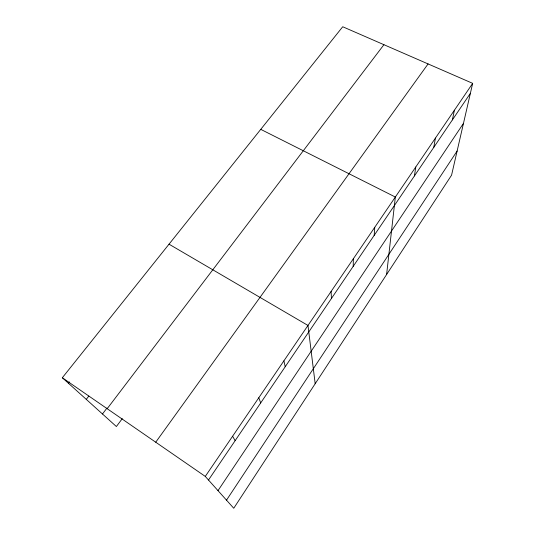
<?xml version="1.0" encoding="UTF-8"?>
<svg xmlns="http://www.w3.org/2000/svg" width="535" height="535" viewBox="0 0 535 535"><rect width="100%" height="100%" fill="white"/><g stroke="black" fill="none" stroke-linecap="round" stroke-linejoin="round"><path stroke-width="0.8" d="M353.207 266.336L353.354 258.746M374.179 235.373L374.747 227.301M386.611 274.495L395.338 197.034L260.752 129.356M414.438 175.935L415.769 167M433.758 147.399L435.436 138.083M452.396 119.88L454.396 110.223M472.672 83.353L451.573 175.159L233.748 508.25L205.279 476.411L62.328 377.743L342.721 26.75L472.672 83.353L205.279 476.411M226.506 500.151L457.117 151.037M217.999 490.635L463.47 123.378M208.496 480.009L470.379 93.331M155.732 442.211L428.08 63.926M122.268 418.651L116.376 426.535L62.328 377.743M102.473 413.983L107.007 408.031M107.187 408.707L383.929 44.699M86.275 399.364L88.823 396.081M68.353 383.18L69.376 381.896M169.02 244.187L307.979 325.447L315.182 383.722M232.605 436.239L235.146 440.653M258.786 397.752L260.699 402.922M283.891 360.858L285.222 366.709M331.111 291.435L331.426 298.497"/></g></svg>
